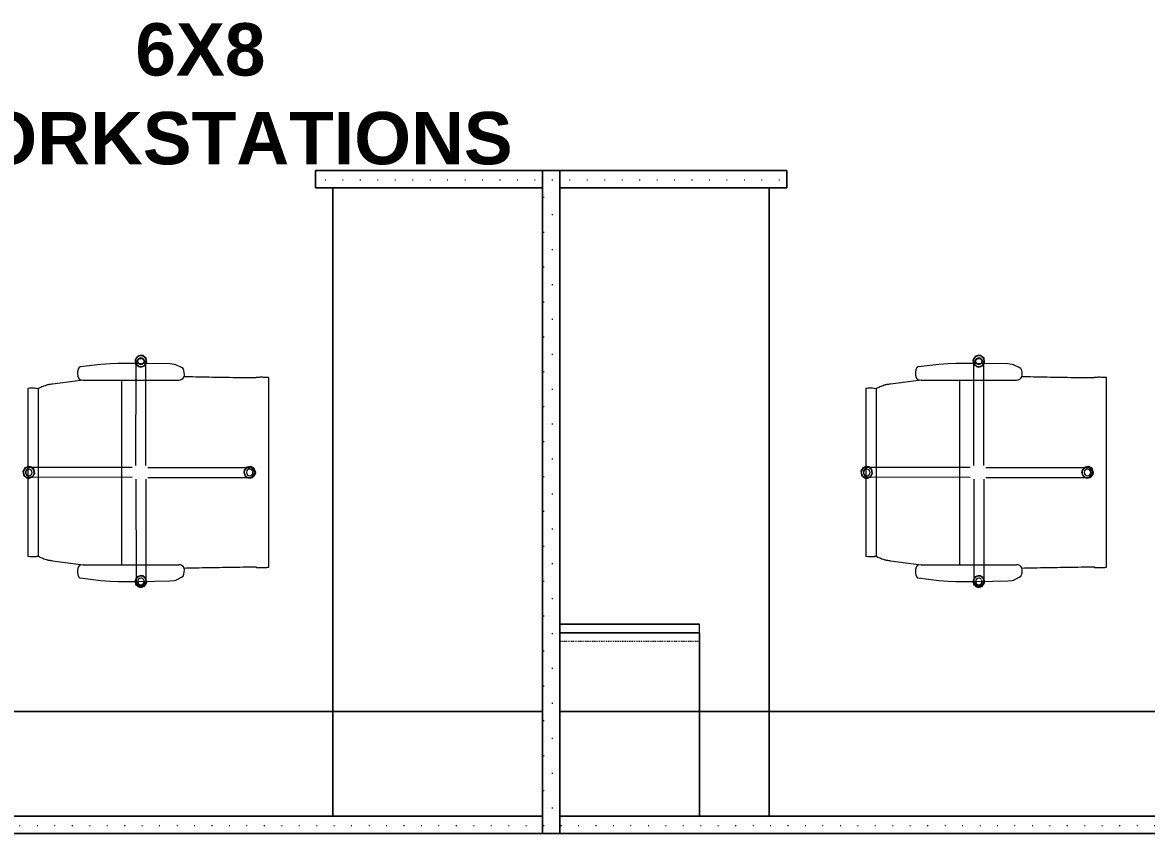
# Model space of a CAD drawing. Header units: inches. Extents: x -285 to 3116, y -17387 to -14851.
# Drawn here: x 1152.9 to 1281.7, y -15729.5 to -15636.5 of the extents above; entities that cross this region are included whole.
import ezdxf

# ---------------------------------------------------------------- set-up
doc = ezdxf.new("R2010")
doc.units = ezdxf.units.IN
doc.header["$MEASUREMENT"] = 0
doc.linetypes.add('DASH 1_32_', pattern=[0.0625, 0.03125, -0.03125])
doc.linetypes.add('Dash 1_8_', pattern=[0.25, 0.125, -0.125])
doc.layers.add('A-AREA-IDEN', color=2, linetype='Continuous', lineweight=9)
doc.layers.add('I-FURN', color=30, linetype='Continuous', lineweight=9)
doc.styles.add('Swis721 Lt BT_B', font='', dxfattribs={"height": 6})
doc.styles.get('Swis721 Lt BT_B').set_extended_font_data('Swis721 Lt BT', bold=True)
pattern_1 = [(180, (1312.451, -15653.467), (-1, -2), [0.084, -1.916])]
pattern_2 = [(180, (1214.451, -15653.467), (-1, -2), [0.084, -1.916])]

# ---------------------------------------------------------------- blocks, each defined once
blk = doc.blocks.new('F - FRONT-BACK WKSTA - 6 x 8-V6-FIRST FLOOR POWER _ SIGNAL')
at = {"layer": 'I-FURN'}
h = blk.add_hatch(dxfattribs=at)
h.set_pattern_fill('FP_3', color=256, style=0, pattern_type=2)
h.set_pattern_definition(pattern_1)
h.paths.add_polyline_path([(82, 76), (2, 76), (0.04, 75.96), (2, 74), (98, 74), (98.05, 74.05), (100, 2), (100, 74), (98.04, 75.96), (100, 76), (84.61, 76)], flags=0)
h.paths.add_polyline_path([(2, 2), (2, 0), (28, 0), (28, 2), (18.09, 2)], flags=0)
h.paths.add_polyline_path([(0.05, 74.05), (0, 73.96), (0, 0), (2, 2), (0.05, 74)], flags=0)
h.paths.add_polyline_path([(100, 2), (98, 0), (100, 0), (100, 0.51)], flags=0)
h = blk.add_hatch(dxfattribs=at)
h.set_pattern_fill('FP_3', color=256, style=0, pattern_type=2)
h.set_pattern_definition(pattern_1)
h.paths.add_polyline_path([(72, 2), (72, 0), (98, 0), (98, 2), (74, 2)], flags=0)
for p, q in [((100, 76), (0, 76)), ((0, 76), (0, 0)), ((0, 74), (0, 76)), ((0, 76), (2, 76)), ((2, 76), (98, 76)), ((98, 76), (100, 76)), ((100, 0), (100, 76)), ((100, 76), (100, 74)), ((0, 62), (0, 74)), ((26, 74), (2, 74)), ((2, 74), (2, 2)), ((2, 2), (2, 74)), ((2, 74), (26, 74)), ((2, 2), (2, 74)), ((2, 74), (98, 74)), ((26, 74), (2, 74)), ((2, 74), (2, 62)), ((26, 74), (2, 74)), ((2, 74), (2, 62)), ((2, 62), (2, 74)), ((2, 74), (26, 74)), ((26, 2), (26, 74)), ((26, 74), (26, 2)), ((74, 74), (26, 74)), ((74, 74), (26, 74)), ((26, 74), (74, 74)), ((74, 74), (74, 2)), ((98, 74), (74, 74)), ((74, 74), (98, 74)), ((74, 2), (74, 74)), ((82, 74), (74, 74)), ((98, 74), (74, 74)), ((74, 74), (98, 74)), ((98, 74), (82, 74)), ((82, 74), (82, 62)), ((82, 62), (82, 74)), ((82, 74), (98, 74)), ((98, 74), (82, 74)), ((98, 62), (98, 74)), ((98, 74), (98, 62)), ((98, 2), (98, 74)), ((98, 74), (98, 2)), ((98, 74), (98, 0)), ((98, 62), (98, 74)), ((98, 62), (98, 74)), ((98, 74), (98, 62)), ((100, 74), (100, 62)), ((0, 53), (0, 62)), ((2, 62), (2, 2)), ((2, 62), (26, 62)), ((26, 62), (2, 62)), ((26, 62), (74, 62)), ((74, 62), (26, 62)), ((74, 62), (98, 62)), ((98, 62), (74, 62)), ((82, 62), (82, 52)), ((82, 53), (82, 62)), ((98, 52), (98, 62)), ((98, 62), (98, 53)), ((98, 53), (98, 62)), ((100, 62), (100, 2)), ((0, 52), (0, 53)), ((98, 53), (82, 53)), ((98, 53), (82, 53)), ((82, 53), (82, 52)), ((98, 53), (82, 53)), ((82, 53), (98, 53)), ((82, 53), (82, 52)), ((82, 53), (82, 52)), ((98, 53), (82, 53)), ((82, 53), (98, 53)), ((82, 53), (82, 52)), ((82, 53), (82, 52)), ((98, 53), (82, 53)), ((82, 53), (98, 53)), ((82, 53), (82, 52)), ((82, 53), (82, 52)), ((98, 52), (98, 53)), ((98, 52), (98, 53)), ((98, 53), (98, 52)), ((98, 52), (98, 53)), ((98, 53), (98, 52)), ((98, 52), (98, 53)), ((98, 53), (98, 52)), ((98, 52), (98, 53)), ((0, 2), (0, 52)), ((82, 52), (98, 52)), ((82, 52), (98, 52)), ((82, 52), (98, 52)), ((82, 52), (98, 52)), ((82, 52), (98, 52)), ((82, 52), (98, 52)), ((82, 52), (98, 52)), ((82, 52), (98, 52)), ((98, 52), (82, 52)), ((82, 52), (98, 52)), ((98, 52), (82, 52)), ((82, 52), (98, 52)), ((98, 52), (82, 52)), ((82, 52), (98, 52)), ((98, 2), (98, 52)), ((0, 0), (0, 2)), ((2, 2), (26, 2)), ((26, 2), (2, 2)), ((28, 2), (2, 2)), ((2, 2), (26, 2)), ((26, 2), (28, 2)), ((28, 0), (28, 2)), ((28, 2), (28, 0)), ((98, 2), (72, 2)), ((72, 2), (72, 0)), ((72, 0), (72, 2)), ((72, 2), (74, 2)), ((74, 2), (98, 2)), ((74, 2), (98, 2)), ((98, 2), (74, 2)), ((98, 0), (98, 2)), ((98, 2), (98, 0)), ((98, 0), (98, 2)), ((100, 2), (100, 0)), ((0, 0), (28, 0)), ((2, 0), (0, 0)), ((28, 0), (2, 0)), ((72, 0), (98, 0)), ((98, 0), (72, 0)), ((98, 0), (100, 0)), ((100, 0), (98, 0))]:
    blk.add_line(p, q, dxfattribs=at)
at = {"layer": 'I-FURN', "linetype": 'Dash 1_8_'}
for p, q in [((100, 74), (100, 76)), ((100, 62), (100, 74)), ((100, 2), (100, 62)), ((100, 0), (100, 2))]:
    blk.add_line(p, q, dxfattribs=at)
at = {"layer": 'I-FURN', "linetype": 'DASH 1_32_'}
blk.add_line((82, 54), (98, 54), dxfattribs=at)
blk = doc.blocks.new('F - FRONT-BACK WKSTA - 6 x 8-V7-FIRST FLOOR POWER _ SIGNAL')
at = {"layer": 'I-FURN'}
h = blk.add_hatch(dxfattribs=at)
h.set_pattern_fill('FP_4', color=256, style=0, pattern_type=2)
h.set_pattern_definition(pattern_2)
h.paths.add_polyline_path([(100, 76), (2, 76), (0.04, 75.96), (2, 74), (98, 74), (98, 0), (100, 0), (100, 74)], flags=0)
h.paths.add_polyline_path([(2, 2), (2, 0), (28, 0), (28, 2), (26, 2)], flags=0)
h.paths.add_polyline_path([(0.05, 74.05), (0, 73.96), (0, 0), (2, 2), (0.05, 74)], flags=0)
h = blk.add_hatch(dxfattribs=at)
h.set_pattern_fill('FP_4', color=256, style=0, pattern_type=2)
h.set_pattern_definition(pattern_2)
h.paths.add_polyline_path([(75.3, 2), (72, 2), (72, 0), (98, 0), (98, 2)], flags=0)
for p, q in [((100, 76), (0, 76)), ((0, 76), (0, 0)), ((0, 74), (0, 76)), ((0, 76), (2, 76)), ((2, 76), (100, 76)), ((100, 0), (100, 76)), ((100, 76), (100, 0)), ((0, 62), (0, 74)), ((26, 74), (2, 74)), ((2, 74), (2, 2)), ((2, 2), (2, 74)), ((2, 74), (26, 74)), ((2, 2), (2, 74)), ((2, 74), (98, 74)), ((26, 74), (2, 74)), ((2, 74), (2, 62)), ((26, 74), (2, 74)), ((2, 74), (2, 62)), ((2, 62), (2, 74)), ((2, 74), (26, 74)), ((26, 2), (26, 74)), ((26, 74), (26, 2)), ((74, 74), (26, 74)), ((74, 74), (26, 74)), ((26, 74), (74, 74)), ((74, 74), (74, 2)), ((98, 74), (74, 74)), ((74, 74), (98, 74)), ((74, 2), (74, 74)), ((82, 74), (74, 74)), ((98, 74), (74, 74)), ((74, 74), (98, 74)), ((98, 74), (82, 74)), ((82, 74), (82, 62)), ((82, 62), (82, 74)), ((82, 74), (98, 74)), ((98, 74), (82, 74)), ((98, 62), (98, 74)), ((98, 74), (98, 62)), ((98, 2), (98, 74)), ((98, 74), (98, 2)), ((98, 74), (98, 0)), ((98, 62), (98, 74)), ((98, 62), (98, 74)), ((98, 74), (98, 62)), ((0, 53), (0, 62)), ((2, 62), (2, 2)), ((2, 62), (26, 62)), ((26, 62), (2, 62)), ((26, 62), (74, 62)), ((74, 62), (26, 62)), ((74, 62), (98, 62)), ((98, 62), (74, 62)), ((82, 62), (82, 52)), ((82, 53), (82, 62)), ((98, 52), (98, 62)), ((98, 62), (98, 53)), ((98, 53), (98, 62)), ((0, 52), (0, 53)), ((98, 53), (82, 53)), ((98, 53), (82, 53)), ((82, 53), (82, 52)), ((98, 53), (82, 53)), ((82, 53), (98, 53)), ((82, 53), (82, 52)), ((82, 53), (82, 52)), ((98, 53), (82, 53)), ((82, 53), (98, 53)), ((82, 53), (82, 52)), ((82, 53), (82, 52)), ((98, 53), (82, 53)), ((82, 53), (98, 53)), ((82, 53), (82, 52)), ((82, 53), (82, 52)), ((98, 52), (98, 53)), ((98, 52), (98, 53)), ((98, 53), (98, 52)), ((98, 52), (98, 53)), ((98, 53), (98, 52)), ((98, 52), (98, 53)), ((98, 53), (98, 52)), ((98, 52), (98, 53)), ((0, 2), (0, 52)), ((82, 52), (98, 52)), ((82, 52), (98, 52)), ((82, 52), (98, 52)), ((82, 52), (98, 52)), ((82, 52), (98, 52)), ((82, 52), (98, 52)), ((82, 52), (98, 52)), ((82, 52), (98, 52)), ((98, 52), (82, 52)), ((82, 52), (98, 52)), ((98, 52), (82, 52)), ((82, 52), (98, 52)), ((98, 52), (82, 52)), ((82, 52), (98, 52)), ((98, 2), (98, 52)), ((0, 0), (0, 2)), ((2, 2), (26, 2)), ((26, 2), (2, 2)), ((28, 2), (2, 2)), ((2, 2), (26, 2)), ((26, 2), (28, 2)), ((28, 0), (28, 2)), ((28, 2), (28, 0)), ((98, 2), (72, 2)), ((72, 2), (72, 0)), ((72, 0), (72, 2)), ((72, 2), (74, 2)), ((74, 2), (98, 2)), ((74, 2), (98, 2)), ((98, 2), (74, 2)), ((98, 0), (98, 2)), ((98, 2), (98, 0)), ((98, 0), (98, 2)), ((0, 0), (28, 0)), ((2, 0), (0, 0)), ((28, 0), (2, 0)), ((72, 0), (98, 0)), ((98, 0), (72, 0)), ((98, 0), (100, 0)), ((100, 0), (98, 0))]:
    blk.add_line(p, q, dxfattribs=at)
at = {"layer": 'I-FURN', "linetype": 'Dash 1_8_'}
blk.add_line((100, 0), (100, 76), dxfattribs=at)
at = {"layer": 'I-FURN', "linetype": 'DASH 1_32_'}
blk.add_line((82, 54), (98, 54), dxfattribs=at)
blk = doc.blocks.new('HermanMiller_Collection_Eames_SoftPad_LoungeChairSwivel - Arms Swivel Base-5166246-FIRST FLOOR POWER _ SIGNAL')
at = {"layer": 'I-FURN'}
for p, q in [((-0.52, 13.14), (-0.58, 13.04)), ((-0.19, 13.37), (-0.22, 13.35)), ((0, 13.43), (-0.18, 13.37)), ((-4.59, 12.38), (-6.94, 12.09)), ((-3.51, 12.46), (-4.59, 12.38)), ((-2.64, 12.49), (-3.51, 12.46)), ((-0.18, 12.49), (-2.64, 12.49)), ((-0.58, 0.79), (-0.56, 12.44)), ((-0.56, 12.49), (-0.55, 12.41)), ((3.32, 12.43), (-0.18, 12.49)), ((0, 12.07), (0.18, 12.13)), ((0.19, 12.13), (0.22, 12.15)), ((0.52, 12.36), (0.58, 12.46)), ((0.58, 0.79), (0.56, 12.44)), ((3.84, 12.38), (3.32, 12.43)), ((3.99, 12.34), (3.84, 12.38)), ((4.64, 12.01), (3.99, 12.34)), ((4.83, 11.89), (4.64, 12.01)), ((-6.61, 10.58), (-10.12, 10.12)), ((-6.94, 10.64), (-6.61, 10.58)), ((-6.61, 10.58), (4.33, 10.58)), ((-2.19, -10.58), (-2.19, 10.58)), ((13.22, 10.86), (13.22, 10.83)), ((14.64, -10.85), (14.64, 10.85)), ((-12.96, 9.61), (-12.96, -9.61)), ((-11.95, 9.59), (-11.95, 9.63)), ((-11.76, 9.6), (-11.95, 9.59)), ((-11.76, 9.6), (-11.76, -9.6)), ((-13.36, 0.39), (-13.42, 0.29)), ((-13.03, 0.62), (-13.07, 0.6)), ((-12.96, 0.64), (-13.02, 0.62)), ((-12.84, 0.68), (-12.96, 0.64)), ((-12.84, 0.65), (-12.96, 0.6)), ((-0.99, 0.58), (-12.63, 0.56)), ((0.79, 0.56), (12.44, 0.55)), ((12.86, 0.52), (12.75, 0.58)), ((13.08, 0.19), (13.07, 0.22)), ((13.15, 0), (13.08, 0.18)), ((-12.96, -0.63), (-12.84, -0.65)), ((-12.96, -0.66), (-12.84, -0.68)), ((-12.84, -0.68), (-12.67, -0.62)), ((-12.66, -0.62), (-12.62, -0.6)), ((-0.99, -0.58), (-12.63, -0.56)), ((-12.33, -0.39), (-12.27, -0.29)), ((-0.58, -0.79), (-0.56, -12.44)), ((0.58, -0.79), (0.56, -12.44)), ((0.79, -0.59), (12.44, -0.58)), ((11.78, 0), (11.85, -0.18)), ((11.85, -0.19), (11.86, -0.22)), ((12.07, -0.52), (12.18, -0.58)), ((-11.95, -9.63), (-11.95, -9.59)), ((-11.95, -9.59), (-11.76, -9.6)), ((-10.12, -10.12), (-6.61, -10.58)), ((-6.61, -10.58), (-6.94, -10.64)), ((-6.61, -10.58), (4.33, -10.58)), ((13.22, -10.83), (13.22, -10.86)), ((-6.94, -12.09), (-4.59, -12.38)), ((-4.59, -12.38), (-3.51, -12.46)), ((-3.51, -12.46), (-2.64, -12.49)), ((-2.64, -12.49), (-0.18, -12.49)), ((-0.67, -12.37), (-0.65, -12.49)), ((-0.58, -12.21), (-0.66, -12.35)), ((-0.52, -12.11), (-0.58, -12.21)), ((-0.19, -11.88), (-0.22, -11.9)), ((0, -11.82), (-0.18, -11.88)), ((-0.18, -12.49), (3.32, -12.43)), ((0.52, -12.89), (0.58, -12.79)), ((3.32, -12.43), (3.84, -12.38)), ((3.84, -12.38), (3.99, -12.34)), ((3.99, -12.34), (4.64, -12.01)), ((4.64, -12.01), (4.83, -11.89)), ((0, -13.18), (0.18, -13.12)), ((0.19, -13.12), (0.22, -13.1))]:
    blk.add_line(p, q, dxfattribs=at)
at = {"layer": 'I-FURN', "flags": 128}
for points in [[(-0.58, 13.04), (-0.67, 12.88), (-0.61, 12.49)], [(0, 13.4), (-0.42, 13.24), (-0.64, 12.85), (-0.56, 12.49)], [(-0.22, 13.35), (-0.43, 13.28), (-0.52, 13.14)], [(0.39, 13.26), (0.25, 13.38), (0, 13.43)], [(0.54, 12.47), (0.64, 12.65), (0.55, 13.09), (0.19, 13.37), (0, 13.4)], [(0.58, 12.47), (0.67, 12.62), (0.6, 13.08), (0.42, 13.23)], [(-0.61, 12.49), (-0.6, 12.42), (-0.42, 12.27)], [(-0.52, 12.39), (-0.19, 12.13), (0, 12.1)], [(-0.39, 12.24), (-0.25, 12.12), (0, 12.07)], [(0, 12.1), (0.42, 12.26), (0.54, 12.47)], [(0.22, 12.15), (0.43, 12.22), (0.52, 12.36)], [(5.52, 10.95), (5.23, 10.95), (4.94, 10.96)], [(-13.42, 0.29), (-13.51, 0.13), (-13.44, -0.33), (-13.27, -0.48)], [(-12.96, 0.6), (-13.26, 0.49), (-13.48, 0.1), (-13.39, -0.34), (-13.04, -0.62), (-12.96, -0.63)], [(-13.07, 0.6), (-13.28, 0.53), (-13.36, 0.39)], [(-12.45, 0.51), (-12.59, 0.63), (-12.84, 0.68)], [(-12.84, -0.65), (-12.42, -0.49), (-12.2, -0.1), (-12.3, 0.34), (-12.65, 0.62), (-12.84, 0.65)], [(-12.27, -0.29), (-12.17, -0.13), (-12.24, 0.33), (-12.42, 0.48)], [(11.96, 0.39), (11.83, 0.25), (11.78, 0)], [(13.11, 0), (12.95, 0.42), (12.56, 0.64), (12.12, 0.55), (11.85, 0.19), (11.82, 0)], [(12.75, 0.58), (12.59, 0.67), (12.14, 0.6), (11.98, 0.42)], [(13.07, 0.22), (12.99, 0.43), (12.86, 0.52)], [(-13.24, -0.51), (-13.1, -0.63), (-12.96, -0.66)], [(-12.62, -0.6), (-12.41, -0.53), (-12.33, -0.39)], [(11.82, 0), (11.97, -0.42), (12.37, -0.64), (12.81, -0.55), (13.08, -0.19), (13.11, 0)], [(11.86, -0.22), (11.94, -0.43), (12.07, -0.52)], [(12.18, -0.58), (12.34, -0.67), (12.79, -0.6), (12.95, -0.42)], [(12.97, -0.39), (13.1, -0.25), (13.15, 0)], [(4.94, -10.96), (5.23, -10.95), (5.52, -10.95)], [(-0.65, -12.49), (-0.6, -12.83), (-0.42, -12.98)], [(0, -11.85), (-0.42, -12.01), (-0.64, -12.4), (-0.62, -12.49)], [(-0.62, -12.49), (-0.55, -12.84), (-0.19, -13.12), (0, -13.15)], [(-0.22, -11.9), (-0.43, -11.97), (-0.52, -12.11)], [(0.39, -11.99), (0.25, -11.87), (0, -11.82)], [(0.61, -12.47), (0.55, -12.16), (0.19, -11.88), (0, -11.85)], [(0, -13.15), (0.42, -12.99), (0.64, -12.6), (0.61, -12.47)], [(0.65, -12.47), (0.6, -12.17), (0.42, -12.02)], [(0.58, -12.79), (0.67, -12.63), (0.65, -12.47)], [(-0.39, -13.01), (-0.25, -13.13), (0, -13.18)], [(0.22, -13.1), (0.43, -13.03), (0.52, -12.89)]]:
    blk.add_lwpolyline(points, dxfattribs=at)
at = {"layer": 'I-FURN'}
for centre, radius, start, end in [((0, 12.75), 0.637, 90, 206.3075), ((0, 12.75), 0.622, 157.7055, 168.576), ((0, 12.75), 0.622, 146.4293, 157.1871), ((0, 12.44), 0.562, 4.4572, 173.9878), ((0, 12.75), 0.622, 135.0353, 145.9581), ((0, 12.75), 0.622, 124.1008, 135), ((0, 12.75), 0.38, 90, 233.1467), ((0, 12.75), 0.622, 112.7188, 123.6246), ((0, 12.75), 0.622, 101.3511, 112.2261), ((0, 12.75), 0.622, 90, 100.841), ((0, 12.75), 0.637, 332.4654, 90), ((0, 12.75), 0.38, 304.8043, 90), ((0, 12.75), 0.622, 67.7739, 89.5239), ((0, 12.75), 0.622, 56.3754, 67.2812), ((0, 12.75), 0.622, 45, 55.8992), ((0, 12.75), 0.622, 34.0419, 44.9647), ((0, 12.75), 0.622, 22.8129, 33.5707), ((0, 12.75), 0.622, 11.424, 22.2945), ((0, 12.75), 0.622, 169.0457, 190.9543), ((0, 12.75), 0.622, 191.424, 202.2945), ((0, 12.75), 0.622, 202.8129, 206.9542), ((0, 12.75), 0.637, 206.3075, 270), ((0, 12.44), 0.562, 173.9878, 179.9352), ((0, 12.75), 0.622, 206.9542, 213.5707), ((0, 12.75), 0.622, 215.9151, 224.9647), ((0, 12.75), 0.622, 225, 235.8992), ((0, 12.75), 0.622, 236.3754, 247.2812), ((0, 12.75), 0.622, 247.7739, 269.5239), ((0, 12.75), 0.38, 234.4643, 270), ((0, 12.75), 0.38, 270, 304.8043), ((0, 12.75), 0.637, 270, 314.8102), ((0, 12.75), 0.622, 270, 280.841), ((0, 12.75), 0.622, 281.3511, 292.2261), ((0, 12.75), 0.622, 292.7188, 303.6246), ((0, 12.75), 0.622, 304.1008, 315), ((0, 12.75), 0.622, 315.0353, 325.9581), ((0, 12.75), 0.637, 315, 332.4654), ((0, 12.75), 0.622, 326.4293, 331.8156), ((0, 12.75), 0.622, 331.8156, 337.1871), ((0, 12.44), 0.562, 0.0648, 4.4572), ((0, 12.75), 0.622, 337.7055, 348.576), ((0, 12.75), 0.622, 349.0457, 10.9543), ((3.68, 11.28), 1.3, 345.8347, 28.1255), ((4.33, 11.27), 0.69, 270, 332.7502), ((-12.38, 5.3), 4.35, 84.2936, 97.7064), ((-12.84, 0), 0.637, 101.8034, 258.1966), ((-12.84, 0), 0.622, 169.0457, 190.9543), ((-12.84, 0), 0.622, 157.7055, 168.576), ((-12.84, 0), 0.622, 146.4293, 157.1871), ((-12.84, 0), 0.622, 135.0353, 145.9581), ((-12.84, 0), 0.622, 124.1008, 135), ((-12.84, 0), 0.38, 111.5384, 248.4616), ((-12.63, 0), 0.562, 130.3873, 229.6127), ((-12.84, 0), 0.622, 112.7188, 123.6246), ((-12.84, 0), 0.622, 102.0936, 112.2261), ((-12.63, 0), 0.562, 90.0648, 130.3873), ((-12.84, 0), 0.38, 90, 111.5384), ((-12.84, 0), 0.637, 90, 101.8034), ((-12.84, 0), 0.622, 90, 100.841), ((-12.84, 0), 0.637, 270, 90), ((-12.84, 0), 0.622, 67.7739, 89.5239), ((-12.84, 0), 0.38, 270, 90), ((-12.84, 0), 0.622, 56.3754, 67.2812), ((-12.84, 0), 0.622, 47.6828, 55.8992), ((-12.84, 0), 0.622, 34.0419, 44.9647), ((-12.84, 0), 0.622, 22.8129, 33.5707), ((-12.84, 0), 0.622, 11.424, 22.2945), ((-12.84, 0), 0.622, 0, 10.9543), ((-12.84, 0), 0.622, 349.0457, 0), ((12.46, 0), 0.637, 90, 180), ((12.46, 0), 0.637, 180, 270), ((12.46, 0), 0.622, 157.7739, 179.5239), ((12.46, 0), 0.622, 180, 190.841), ((12.46, 0), 0.622, 146.3754, 157.2812), ((12.46, 0), 0.622, 135, 145.8992), ((12.46, 0), 0.622, 124.0419, 134.9647), ((12.46, 0), 0.38, 1.174, 176.3161), ((12.46, 0), 0.622, 112.8129, 123.5707), ((12.46, 0), 0.622, 101.424, 112.2945), ((12.46, 0), 0.622, 90, 100.9543), ((12.46, 0), 0.637, 0, 89.7468), ((12.46, 0), 0.622, 79.0457, 89.7406), ((12.44, -0.01), 0.562, 273.6358, 86.3642), ((12.46, 0), 0.637, 270.2532, 360), ((12.46, 0), 0.622, 67.7055, 78.576), ((12.46, 0), 0.622, 56.4293, 67.1871), ((12.46, 0), 0.622, 45.0353, 53.1273), ((12.46, 0), 0.622, 34.1008, 45), ((12.46, 0), 0.622, 22.7188, 33.6246), ((12.46, 0), 0.622, 11.3511, 22.2261), ((12.46, 0), 0.622, 0, 10.841), ((-12.84, 0), 0.622, 191.424, 202.2945), ((-12.84, 0), 0.622, 202.8129, 213.5707), ((-12.84, 0), 0.622, 214.0419, 224.9647), ((-12.84, 0), 0.622, 225, 235.8992), ((-12.84, 0), 0.622, 236.3754, 247.2812), ((-12.84, 0), 0.622, 247.7739, 257.9064), ((-12.63, 0), 0.562, 229.6127, 269.9352), ((-12.84, 0), 0.38, 248.4616, 270), ((-12.84, 0), 0.622, 257.9064, 269.5239), ((-12.84, 0), 0.637, 258.1966, 270), ((-12.84, 0), 0.622, 270, 280.841), ((-12.84, 0), 0.622, 281.3511, 292.2261), ((-12.84, 0), 0.622, 292.7188, 303.6246), ((-12.84, 0), 0.622, 304.1008, 315), ((-12.84, 0), 0.622, 315.0353, 325.9581), ((-12.84, 0), 0.622, 326.4293, 337.1871), ((-12.84, 0), 0.622, 337.7055, 348.576), ((12.46, 0), 0.622, 191.3511, 202.2261), ((12.46, 0), 0.622, 202.7188, 213.6246), ((12.46, 0), 0.622, 214.1008, 225), ((12.46, 0), 0.622, 225.0353, 234.0303), ((12.46, 0), 0.38, 184.1478, 358.9586), ((12.46, 0), 0.622, 236.4293, 247.1871), ((12.46, 0), 0.622, 247.7055, 258.576), ((12.46, 0), 0.622, 259.0457, 270), ((12.46, 0), 0.622, 270.2594, 280.9543), ((12.46, 0), 0.622, 281.424, 292.2945), ((12.46, 0), 0.622, 292.8129, 303.5707), ((12.46, 0), 0.622, 304.0419, 314.9647), ((12.46, 0), 0.622, 315, 325.8992), ((12.46, 0), 0.622, 326.3754, 337.2812), ((12.46, 0), 0.622, 337.7739, 359.5239), ((-12.38, -5.3), 4.35, 262.2936, 275.7064), ((4.33, -11.27), 0.69, 27.2498, 90), ((3.68, -11.28), 1.3, 331.8745, 14.1653), ((0, -12.5), 0.637, 90, 178.6581), ((0, -12.5), 0.637, 180, 270), ((0, -12.5), 0.622, 169.0457, 178.6251), ((0, -12.5), 0.622, 180, 190.9543), ((0, -12.5), 0.622, 157.7055, 166.8688), ((0, -12.5), 0.622, 191.424, 202.2945), ((0, -12.5), 0.622, 146.4293, 157.1871), ((0, -12.5), 0.622, 202.8129, 213.5707), ((0, -12.44), 0.562, 180.0648, 186.0122), ((0, -12.44), 0.562, 186.0122, 355.5428), ((0, -12.5), 0.622, 135.0353, 145.9581), ((0, -12.5), 0.622, 214.0419, 224.9647), ((0, -12.5), 0.622, 124.1008, 135), ((0, -12.5), 0.38, 90, 177.8795), ((0, -12.5), 0.38, 177.8795, 270), ((0, -12.5), 0.622, 112.7188, 123.6246), ((0, -12.5), 0.622, 101.3511, 112.2261), ((0, -12.5), 0.622, 90, 100.841), ((0, -12.5), 0.637, 2.7482, 90), ((0, -12.5), 0.38, 30, 90), ((0, -12.5), 0.38, 270, 3.5259), ((0, -12.5), 0.637, 270, 0), ((0, -12.5), 0.622, 67.7739, 89.5239), ((0, -12.5), 0.622, 56.3754, 67.2812), ((0, -12.5), 0.38, 3.5259, 26.1564), ((0, -12.5), 0.622, 45, 55.8992), ((0, -12.5), 0.622, 34.0419, 44.9647), ((0, -12.5), 0.622, 315.0353, 325.9581), ((0, -12.5), 0.622, 23.0496, 33.5707), ((0, -12.5), 0.622, 326.4293, 337.1871), ((0, -12.44), 0.562, 355.5428, 359.9352), ((0, -12.5), 0.622, 11.424, 22.2945), ((0, -12.5), 0.622, 337.7055, 348.576), ((0, -12.5), 0.622, 2.7886, 10.9543), ((0, -12.5), 0.622, 349.0457, 0), ((0, -12.5), 0.622, 225, 235.8992), ((0, -12.5), 0.622, 236.3754, 247.2812), ((0, -12.5), 0.622, 247.7739, 269.5239), ((0, -12.5), 0.622, 270, 280.841), ((0, -12.5), 0.622, 281.3511, 292.2261), ((0, -12.5), 0.622, 292.7188, 303.6246), ((0, -12.5), 0.622, 304.1008, 315)]:
    blk.add_arc(centre, radius, start, end, dxfattribs=at)
for points, knots in [([(-6.94, 12.09), (-6.95, 12.09), (-6.97, 12.09), (-6.99, 12.08), (-7, 12.08), (-7.02, 12.07), (-7.03, 12.06), (-7.05, 12.05), (-7.05, 12.04), (-7.06, 12.04), (-7.07, 12.03), (-7.08, 12.02), (-7.09, 12.01), (-7.1, 12), (-7.11, 11.98), (-7.12, 11.97), (-7.13, 11.96), (-7.14, 11.94), (-7.15, 11.92), (-7.16, 11.9), (-7.18, 11.85), (-7.21, 11.77), (-7.23, 11.66), (-7.25, 11.52), (-7.26, 11.37), (-7.25, 11.23), (-7.24, 11.11), (-7.22, 11.02), (-7.2, 10.95), (-7.18, 10.9), (-7.17, 10.87), (-7.16, 10.85), (-7.15, 10.83), (-7.14, 10.81), (-7.13, 10.8), (-7.12, 10.78), (-7.11, 10.77), (-7.11, 10.76), (-7.1, 10.74), (-7.09, 10.73), (-7.08, 10.72), (-7.07, 10.71), (-7.06, 10.7), (-7.05, 10.69), (-7.03, 10.68), (-7.02, 10.67), (-7, 10.66), (-6.99, 10.65), (-6.96, 10.65), (-6.95, 10.65), (-6.94, 10.64)], [0, 0, 0, 0, 0.020833, 0.03125, 0.041667, 0.052083, 0.0625, 0.072917, 0.078125, 0.083333, 0.088542, 0.09375, 0.104167, 0.114583, 0.125, 0.135417, 0.145833, 0.15625, 0.166667, 0.1875, 0.208333, 0.25, 0.333333, 0.416667, 0.5, 0.583333, 0.666667, 0.708333, 0.75, 0.78125, 0.796875, 0.8125, 0.828125, 0.835938, 0.84375, 0.859375, 0.867188, 0.875, 0.882812, 0.890625, 0.90625, 0.914062, 0.917969, 0.921875, 0.9375, 0.953125, 0.957031, 0.96875, 0.984375, 1, 1, 1, 1]), ([(13.34, 10.88), (13.32, 10.88), (13.29, 10.88), (13.27, 10.88), (13.25, 10.88), (13.23, 10.87), (13.22, 10.87), (13.22, 10.87), (13.22, 10.86)], [0, 0, 0, 0, 0.25, 0.375, 0.5, 0.625, 0.75, 1, 1, 1, 1]), ([(14.64, 10.85), (14.64, 10.85), (14.63, 10.86), (14.6, 10.87), (14.54, 10.87), (14.47, 10.88), (14.38, 10.89), (14.25, 10.89), (13.97, 10.9), (13.61, 10.9), (13.4, 10.89), (13.34, 10.88)], [0, 0, 0, 0, 0.071429, 0.142857, 0.214286, 0.285714, 0.357143, 0.428571, 0.571429, 0.857143, 1, 1, 1, 1]), ([(-6.94, -10.64), (-6.95, -10.65), (-6.97, -10.65), (-6.99, -10.65), (-7, -10.66), (-7.02, -10.67), (-7.03, -10.68), (-7.05, -10.69), (-7.05, -10.69), (-7.06, -10.7), (-7.07, -10.71), (-7.08, -10.72), (-7.08, -10.73), (-7.1, -10.74), (-7.11, -10.76), (-7.12, -10.77), (-7.13, -10.78), (-7.13, -10.8), (-7.15, -10.82), (-7.16, -10.85), (-7.18, -10.89), (-7.2, -10.95), (-7.22, -11.02), (-7.24, -11.11), (-7.26, -11.28), (-7.26, -11.47), (-7.23, -11.66), (-7.21, -11.77), (-7.18, -11.84), (-7.17, -11.87), (-7.16, -11.89), (-7.15, -11.91), (-7.14, -11.93), (-7.13, -11.94), (-7.12, -11.96), (-7.12, -11.97), (-7.11, -11.98), (-7.1, -12), (-7.09, -12.01), (-7.08, -12.02), (-7.07, -12.03), (-7.06, -12.04), (-7.05, -12.05), (-7.03, -12.06), (-7.02, -12.07), (-7, -12.08), (-6.99, -12.08), (-6.96, -12.09), (-6.95, -12.09), (-6.94, -12.09)], [0, 0, 0, 0, 0.020833, 0.03125, 0.041667, 0.052083, 0.0625, 0.072917, 0.078125, 0.083333, 0.088542, 0.09375, 0.104167, 0.114583, 0.125, 0.135417, 0.145833, 0.15625, 0.166667, 0.1875, 0.208333, 0.25, 0.291667, 0.333333, 0.416667, 0.583333, 0.666667, 0.75, 0.78125, 0.796875, 0.8125, 0.828125, 0.835938, 0.84375, 0.859375, 0.867188, 0.875, 0.882812, 0.890625, 0.90625, 0.914062, 0.917969, 0.921875, 0.9375, 0.953125, 0.957031, 0.96875, 0.984375, 1, 1, 1, 1]), ([(13.22, -10.86), (13.22, -10.87), (13.22, -10.87), (13.23, -10.87), (13.25, -10.88), (13.27, -10.88), (13.29, -10.88), (13.32, -10.88), (13.34, -10.88)], [0, 0, 0, 0, 0.25, 0.375, 0.5, 0.625, 0.75, 1, 1, 1, 1]), ([(13.34, -10.88), (13.4, -10.89), (13.54, -10.9), (13.87, -10.9), (14.27, -10.9), (14.52, -10.88), (14.62, -10.86), (14.64, -10.86), (14.64, -10.85)], [0, 0, 0, 0, 0.142857, 0.285714, 0.571429, 0.785714, 0.892857, 1, 1, 1, 1])]:
    blk.add_open_spline(points, degree=3, knots=knots, dxfattribs=at)
for points in [[(11.73, 10.84), (10.68, 10.85), (8.59, 10.89), (6.54, 10.92), (5.52, 10.95)], [(13.22, 10.83), (12.96, 10.83), (12.47, 10.83), (11.97, 10.84), (11.73, 10.84)], [(-10.83, 9.99), (-11.02, 9.92), (-11.37, 9.8), (-11.64, 9.67), (-11.76, 9.6)], [(-10.12, 10.12), (-10.2, 10.11), (-10.35, 10.09), (-10.55, 10.06), (-10.71, 10.02), (-10.79, 10), (-10.83, 9.99)], [(-11.76, -9.6), (-11.64, -9.67), (-11.37, -9.8), (-11.02, -9.92), (-10.83, -9.99)], [(-10.83, -9.99), (-10.79, -10), (-10.71, -10.02), (-10.55, -10.06), (-10.35, -10.09), (-10.2, -10.11), (-10.12, -10.12)], [(5.52, -10.95), (6.54, -10.92), (8.59, -10.89), (10.68, -10.85), (11.73, -10.84)], [(11.73, -10.84), (11.97, -10.84), (12.47, -10.83), (12.96, -10.83), (13.22, -10.83)]]:
    blk.add_open_spline(points, degree=3, dxfattribs=at)
blk = doc.blocks.new('HermanMiller_Collection_Eames_SoftPad_LoungeChairSwivel - Arms Swivel Base-V8-FIRST FLOOR POWER _ SIGNAL')
at = {"layer": 'I-FURN'}
for p, q in [((-0.52, 13.14), (-0.58, 13.04)), ((-0.19, 13.37), (-0.22, 13.35)), ((0, 13.43), (-0.18, 13.37)), ((-4.59, 12.38), (-6.94, 12.09)), ((-3.51, 12.46), (-4.59, 12.38)), ((-2.64, 12.49), (-3.51, 12.46)), ((-0.18, 12.49), (-2.64, 12.49)), ((-0.58, 0.79), (-0.56, 12.44)), ((-0.56, 12.49), (-0.55, 12.41)), ((3.32, 12.43), (-0.18, 12.49)), ((0, 12.07), (0.18, 12.13)), ((0.19, 12.13), (0.22, 12.15)), ((0.52, 12.36), (0.58, 12.46)), ((0.58, 0.79), (0.56, 12.44)), ((3.84, 12.38), (3.32, 12.43)), ((3.99, 12.34), (3.84, 12.38)), ((4.64, 12.01), (3.99, 12.34)), ((4.83, 11.89), (4.64, 12.01)), ((-6.61, 10.58), (-10.12, 10.12)), ((-6.94, 10.64), (-6.61, 10.58)), ((-6.61, 10.58), (4.33, 10.58)), ((-2.19, -10.58), (-2.19, 10.58)), ((13.22, 10.86), (13.22, 10.83)), ((14.64, -10.85), (14.64, 10.85)), ((-12.96, 9.61), (-12.96, -9.61)), ((-11.95, 9.59), (-11.95, 9.63)), ((-11.76, 9.6), (-11.95, 9.59)), ((-11.76, 9.6), (-11.76, -9.6)), ((-13.36, 0.39), (-13.42, 0.29)), ((-13.03, 0.62), (-13.07, 0.6)), ((-12.96, 0.64), (-13.02, 0.62)), ((-12.84, 0.68), (-12.96, 0.64)), ((-12.84, 0.65), (-12.96, 0.6)), ((-12.44, 0.56), (-12.63, 0.56)), ((-0.99, 0.58), (-12.42, 0.56)), ((0.79, 0.56), (12.44, 0.55)), ((12.86, 0.52), (12.75, 0.58)), ((13.08, 0.19), (13.07, 0.22)), ((13.15, 0), (13.08, 0.18)), ((-12.96, -0.63), (-12.84, -0.65)), ((-12.96, -0.66), (-12.84, -0.68)), ((-12.84, -0.68), (-12.67, -0.62)), ((-12.66, -0.62), (-12.62, -0.6)), ((-0.99, -0.58), (-12.63, -0.56)), ((-12.33, -0.39), (-12.27, -0.29)), ((-0.58, -0.79), (-0.56, -12.44)), ((0.58, -0.79), (0.56, -12.44)), ((0.79, -0.59), (12.44, -0.58)), ((11.78, 0), (11.85, -0.18)), ((11.85, -0.19), (11.86, -0.22)), ((12.07, -0.52), (12.18, -0.58)), ((-11.95, -9.63), (-11.95, -9.59)), ((-11.95, -9.59), (-11.76, -9.6)), ((-10.12, -10.12), (-6.61, -10.58)), ((-6.61, -10.58), (-6.94, -10.64)), ((-6.61, -10.58), (4.33, -10.58)), ((13.22, -10.83), (13.22, -10.86)), ((-6.94, -12.09), (-4.59, -12.38)), ((-4.59, -12.38), (-3.51, -12.46)), ((-3.51, -12.46), (-2.64, -12.49)), ((-2.64, -12.49), (-0.18, -12.49)), ((-0.67, -12.37), (-0.65, -12.49)), ((-0.58, -12.21), (-0.66, -12.35)), ((-0.52, -12.11), (-0.58, -12.21)), ((-0.19, -11.88), (-0.22, -11.9)), ((0, -11.82), (-0.18, -11.88)), ((-0.18, -12.49), (3.32, -12.43)), ((0.52, -12.89), (0.58, -12.79)), ((3.32, -12.43), (3.84, -12.38)), ((3.84, -12.38), (3.99, -12.34)), ((3.99, -12.34), (4.64, -12.01)), ((4.64, -12.01), (4.83, -11.89)), ((0, -13.18), (0.18, -13.12)), ((0.19, -13.12), (0.22, -13.1))]:
    blk.add_line(p, q, dxfattribs=at)
at = {"layer": 'I-FURN', "flags": 128}
for points in [[(-0.58, 13.04), (-0.67, 12.88), (-0.61, 12.49)], [(0, 13.4), (-0.42, 13.24), (-0.64, 12.85), (-0.56, 12.49)], [(-0.22, 13.35), (-0.43, 13.28), (-0.52, 13.14)], [(0.39, 13.26), (0.25, 13.38), (0, 13.43)], [(0.54, 12.47), (0.64, 12.65), (0.55, 13.09), (0.19, 13.37), (0, 13.4)], [(0.58, 12.47), (0.67, 12.62), (0.6, 13.08), (0.42, 13.23)], [(-0.61, 12.49), (-0.6, 12.42), (-0.42, 12.27)], [(-0.52, 12.39), (-0.19, 12.13), (0, 12.1)], [(-0.39, 12.24), (-0.25, 12.12), (0, 12.07)], [(0, 12.1), (0.42, 12.26), (0.54, 12.47)], [(0.22, 12.15), (0.43, 12.22), (0.52, 12.36)], [(5.52, 10.95), (5.23, 10.95), (4.94, 10.96)], [(-13.42, 0.29), (-13.51, 0.13), (-13.44, -0.33), (-13.27, -0.48)], [(-12.96, 0.6), (-13.26, 0.49), (-13.48, 0.1), (-13.39, -0.34), (-13.04, -0.62), (-12.96, -0.63)], [(-13.07, 0.6), (-13.28, 0.53), (-13.36, 0.39)], [(-12.45, 0.51), (-12.59, 0.63), (-12.84, 0.68)], [(-12.44, 0.45), (-12.65, 0.62), (-12.84, 0.65)], [(-12.84, -0.65), (-12.42, -0.49), (-12.2, -0.1), (-12.3, 0.34), (-12.43, 0.45)], [(-12.27, -0.29), (-12.17, -0.13), (-12.24, 0.33), (-12.42, 0.48)], [(11.96, 0.39), (11.83, 0.25), (11.78, 0)], [(13.11, 0), (12.95, 0.42), (12.56, 0.64), (12.12, 0.55), (11.85, 0.19), (11.82, 0)], [(12.75, 0.58), (12.59, 0.67), (12.14, 0.6), (11.98, 0.42)], [(13.07, 0.22), (12.99, 0.43), (12.86, 0.52)], [(-13.24, -0.51), (-13.1, -0.63), (-12.96, -0.66)], [(-12.62, -0.6), (-12.41, -0.53), (-12.33, -0.39)], [(11.82, 0), (11.97, -0.42), (12.37, -0.64), (12.81, -0.55), (13.08, -0.19), (13.11, 0)], [(11.86, -0.22), (11.94, -0.43), (12.07, -0.52)], [(12.18, -0.58), (12.34, -0.67), (12.79, -0.6), (12.95, -0.42)], [(12.97, -0.39), (13.1, -0.25), (13.15, 0)], [(4.94, -10.96), (5.23, -10.95), (5.52, -10.95)], [(-0.65, -12.49), (-0.6, -12.83), (-0.42, -12.98)], [(0, -11.85), (-0.42, -12.01), (-0.64, -12.4), (-0.62, -12.49)], [(-0.62, -12.49), (-0.55, -12.84), (-0.19, -13.12), (0, -13.15)], [(-0.22, -11.9), (-0.43, -11.97), (-0.52, -12.11)], [(0.39, -11.99), (0.25, -11.87), (0, -11.82)], [(0.61, -12.47), (0.55, -12.16), (0.19, -11.88), (0, -11.85)], [(0, -13.15), (0.42, -12.99), (0.64, -12.6), (0.61, -12.47)], [(0.65, -12.47), (0.6, -12.17), (0.42, -12.02)], [(0.58, -12.79), (0.67, -12.63), (0.65, -12.47)], [(-0.39, -13.01), (-0.25, -13.13), (0, -13.18)], [(0.22, -13.1), (0.43, -13.03), (0.52, -12.89)]]:
    blk.add_lwpolyline(points, dxfattribs=at)
at = {"layer": 'I-FURN'}
for centre, radius, start, end in [((0, 12.75), 0.637, 90, 206.3075), ((0, 12.75), 0.622, 157.7055, 168.576), ((0, 12.75), 0.622, 146.4293, 157.1871), ((0, 12.44), 0.562, 4.4572, 173.9878), ((0, 12.75), 0.622, 135.0353, 145.9581), ((0, 12.75), 0.622, 124.1008, 135), ((0, 12.75), 0.38, 90, 233.1467), ((0, 12.75), 0.622, 112.7188, 123.6246), ((0, 12.75), 0.622, 101.3511, 112.2261), ((0, 12.75), 0.622, 90, 100.841), ((0, 12.75), 0.637, 332.4654, 90), ((0, 12.75), 0.38, 304.8043, 90), ((0, 12.75), 0.622, 67.7739, 89.5239), ((0, 12.75), 0.622, 56.3754, 67.2812), ((0, 12.75), 0.622, 45, 55.8992), ((0, 12.75), 0.622, 34.0419, 44.9647), ((0, 12.75), 0.622, 22.8129, 33.5707), ((0, 12.75), 0.622, 11.424, 22.2945), ((0, 12.75), 0.622, 169.0457, 190.9543), ((0, 12.75), 0.622, 191.424, 202.2945), ((0, 12.75), 0.622, 202.8129, 206.9542), ((0, 12.75), 0.637, 206.3075, 270), ((0, 12.44), 0.562, 173.9878, 179.9352), ((0, 12.75), 0.622, 206.9542, 213.5707), ((0, 12.75), 0.622, 215.9151, 224.9647), ((0, 12.75), 0.622, 225, 235.8992), ((0, 12.75), 0.622, 236.3754, 247.2812), ((0, 12.75), 0.622, 247.7739, 269.5239), ((0, 12.75), 0.38, 234.4643, 270), ((0, 12.75), 0.38, 270, 304.8043), ((0, 12.75), 0.637, 270, 314.8102), ((0, 12.75), 0.622, 270, 280.841), ((0, 12.75), 0.622, 281.3511, 292.2261), ((0, 12.75), 0.622, 292.7188, 303.6246), ((0, 12.75), 0.622, 304.1008, 313.7168), ((0, 12.75), 0.622, 315.0353, 325.9581), ((0, 12.75), 0.637, 315, 332.4654), ((0, 12.75), 0.622, 326.4293, 331.8156), ((0, 12.75), 0.622, 331.8156, 337.1871), ((0, 12.44), 0.562, 0.0648, 4.4572), ((0, 12.75), 0.622, 337.7055, 348.576), ((0, 12.75), 0.622, 349.0457, 10.9543), ((3.68, 11.28), 1.3, 345.8347, 28.1255), ((4.33, 11.27), 0.69, 270, 332.7502), ((-12.38, 5.3), 4.35, 84.2936, 97.7064), ((-12.84, 0), 0.637, 101.8034, 258.1966), ((-12.84, 0), 0.622, 169.0457, 190.9543), ((-12.84, 0), 0.622, 157.7055, 168.576), ((-12.84, 0), 0.622, 146.4293, 157.1871), ((-12.84, 0), 0.622, 135.0353, 145.9581), ((-12.84, 0), 0.622, 124.1008, 135), ((-12.84, 0), 0.38, 111.5384, 248.4616), ((-12.63, 0), 0.562, 130.3873, 229.6127), ((-12.84, 0), 0.622, 112.7188, 123.6246), ((-12.84, 0), 0.622, 102.0936, 112.2261), ((-12.63, 0), 0.562, 90.0648, 130.3873), ((-12.84, 0), 0.38, 90, 111.5384), ((-12.84, 0), 0.637, 90, 101.8034), ((-12.84, 0), 0.622, 90, 100.841), ((-12.84, 0), 0.637, 49.1991, 90), ((-12.84, 0), 0.622, 67.7739, 89.5239), ((-12.84, 0), 0.637, 270, 48.6192), ((-12.84, 0), 0.38, 270, 90), ((-12.84, 0), 0.622, 56.3754, 67.2812), ((-12.84, 0), 0.622, 48.196, 55.8992), ((-12.84, 0), 0.622, 34.0419, 44.9647), ((-12.84, 0), 0.622, 22.8129, 33.5707), ((-12.84, 0), 0.622, 11.424, 22.2945), ((-12.84, 0), 0.622, 0, 10.9543), ((-12.84, 0), 0.622, 349.0457, 0), ((12.46, 0), 0.637, 90, 180), ((12.46, 0), 0.637, 180, 270), ((12.46, 0), 0.622, 157.7739, 179.5239), ((12.46, 0), 0.622, 180, 190.841), ((12.46, 0), 0.622, 146.3754, 157.2812), ((12.46, 0), 0.622, 135, 145.8992), ((12.46, 0), 0.622, 124.0419, 134.9647), ((12.46, 0), 0.38, 1.174, 176.3161), ((12.46, 0), 0.622, 112.8129, 123.5707), ((12.46, 0), 0.622, 101.424, 112.2945), ((12.46, 0), 0.622, 90, 100.9543), ((12.46, 0), 0.637, 0, 89.7468), ((12.46, 0), 0.622, 79.0457, 89.7406), ((12.44, -0.01), 0.562, 273.6358, 86.3642), ((12.46, 0), 0.637, 270.2532, 360), ((12.46, 0), 0.622, 67.7055, 78.576), ((12.46, 0), 0.622, 56.4293, 67.1871), ((12.46, 0), 0.622, 45.0353, 53.1273), ((12.46, 0), 0.622, 34.1008, 45), ((12.46, 0), 0.622, 22.7188, 33.6246), ((12.46, 0), 0.622, 11.3511, 22.2261), ((12.46, 0), 0.622, 0, 10.841), ((-12.84, 0), 0.622, 191.424, 202.2945), ((-12.84, 0), 0.622, 202.8129, 213.5707), ((-12.84, 0), 0.622, 214.0419, 224.9647), ((-12.84, 0), 0.622, 225, 235.8992), ((-12.84, 0), 0.622, 236.3754, 247.2812), ((-12.84, 0), 0.622, 247.7739, 257.9064), ((-12.63, 0), 0.562, 229.6127, 269.9352), ((-12.84, 0), 0.38, 248.4616, 270), ((-12.84, 0), 0.622, 257.9064, 269.5239), ((-12.84, 0), 0.637, 258.1966, 270), ((-12.84, 0), 0.622, 270, 280.841), ((-12.84, 0), 0.622, 281.3511, 292.2261), ((-12.84, 0), 0.622, 292.7188, 303.6246), ((-12.84, 0), 0.622, 304.1008, 315), ((-12.84, 0), 0.622, 315.0353, 325.9581), ((-12.84, 0), 0.622, 326.4293, 337.1871), ((-12.84, 0), 0.622, 337.7055, 348.576), ((12.46, 0), 0.622, 191.3511, 202.2261), ((12.46, 0), 0.622, 202.7188, 213.6246), ((12.46, 0), 0.622, 214.1008, 225), ((12.46, 0), 0.622, 225.0353, 234.0303), ((12.46, 0), 0.38, 184.1478, 358.9586), ((12.46, 0), 0.622, 236.4293, 247.1871), ((12.46, 0), 0.622, 247.7055, 258.576), ((12.46, 0), 0.622, 259.0457, 270), ((12.46, 0), 0.622, 270.2594, 280.9543), ((12.46, 0), 0.622, 281.424, 292.2945), ((12.46, 0), 0.622, 292.8129, 303.5707), ((12.46, 0), 0.622, 304.0419, 314.9647), ((12.46, 0), 0.622, 315, 325.8992), ((12.46, 0), 0.622, 326.3754, 337.2812), ((12.46, 0), 0.622, 337.7739, 359.5239), ((-12.38, -5.3), 4.35, 262.2936, 275.7064), ((4.33, -11.27), 0.69, 27.2498, 90), ((3.68, -11.28), 1.3, 331.8745, 14.1653), ((0, -12.5), 0.637, 90, 178.6581), ((0, -12.5), 0.637, 180, 270), ((0, -12.5), 0.622, 169.0457, 178.6251), ((0, -12.5), 0.622, 180, 190.9543), ((0, -12.5), 0.622, 157.7055, 166.8688), ((0, -12.5), 0.622, 191.424, 202.2945), ((0, -12.5), 0.622, 146.4293, 157.1871), ((0, -12.5), 0.622, 202.8129, 213.5707), ((0, -12.44), 0.562, 180.0648, 186.0122), ((0, -12.44), 0.562, 186.0122, 355.5428), ((0, -12.5), 0.622, 135.0353, 145.9581), ((0, -12.5), 0.622, 214.0419, 224.9647), ((0, -12.5), 0.622, 124.1008, 135), ((0, -12.5), 0.38, 90, 177.8795), ((0, -12.5), 0.38, 177.8795, 270), ((0, -12.5), 0.622, 112.7188, 123.6246), ((0, -12.5), 0.622, 101.3511, 112.2261), ((0, -12.5), 0.622, 90, 100.841), ((0, -12.5), 0.637, 2.7482, 90), ((0, -12.5), 0.38, 30, 90), ((0, -12.5), 0.38, 270, 3.5259), ((0, -12.5), 0.637, 270, 0), ((0, -12.5), 0.622, 67.7739, 89.5239), ((0, -12.5), 0.622, 56.3754, 67.2812), ((0, -12.5), 0.38, 3.5259, 26.1564), ((0, -12.5), 0.622, 45, 55.8992), ((0, -12.5), 0.622, 34.0419, 44.9647), ((0, -12.5), 0.622, 315.0353, 325.9581), ((0, -12.5), 0.622, 23.0496, 33.5707), ((0, -12.5), 0.622, 326.4293, 337.1871), ((0, -12.44), 0.562, 355.5428, 359.9352), ((0, -12.5), 0.622, 11.424, 22.2945), ((0, -12.5), 0.622, 337.7055, 348.576), ((0, -12.5), 0.622, 2.7886, 10.9543), ((0, -12.5), 0.622, 349.0457, 0), ((0, -12.5), 0.622, 225, 235.8992), ((0, -12.5), 0.622, 236.3754, 247.2812), ((0, -12.5), 0.622, 247.7739, 269.5239), ((0, -12.5), 0.622, 270, 280.841), ((0, -12.5), 0.622, 281.3511, 292.2261), ((0, -12.5), 0.622, 292.7188, 303.6246), ((0, -12.5), 0.622, 304.1008, 315)]:
    blk.add_arc(centre, radius, start, end, dxfattribs=at)
for points, knots in [([(-6.94, 12.09), (-6.95, 12.09), (-6.97, 12.09), (-6.99, 12.08), (-7, 12.08), (-7.02, 12.07), (-7.03, 12.06), (-7.05, 12.05), (-7.05, 12.04), (-7.06, 12.04), (-7.07, 12.03), (-7.08, 12.02), (-7.09, 12.01), (-7.1, 12), (-7.11, 11.98), (-7.12, 11.97), (-7.13, 11.96), (-7.14, 11.94), (-7.15, 11.92), (-7.16, 11.9), (-7.18, 11.85), (-7.21, 11.77), (-7.23, 11.66), (-7.25, 11.52), (-7.26, 11.37), (-7.25, 11.23), (-7.24, 11.11), (-7.22, 11.02), (-7.2, 10.95), (-7.18, 10.9), (-7.17, 10.87), (-7.16, 10.85), (-7.15, 10.83), (-7.14, 10.81), (-7.13, 10.8), (-7.12, 10.78), (-7.11, 10.77), (-7.11, 10.76), (-7.1, 10.74), (-7.09, 10.73), (-7.08, 10.72), (-7.07, 10.71), (-7.06, 10.7), (-7.05, 10.69), (-7.03, 10.68), (-7.02, 10.67), (-7, 10.66), (-6.99, 10.65), (-6.96, 10.65), (-6.95, 10.65), (-6.94, 10.64)], [0, 0, 0, 0, 0.020833, 0.03125, 0.041667, 0.052083, 0.0625, 0.072917, 0.078125, 0.083333, 0.088542, 0.09375, 0.104167, 0.114583, 0.125, 0.135417, 0.145833, 0.15625, 0.166667, 0.1875, 0.208333, 0.25, 0.333333, 0.416667, 0.5, 0.583333, 0.666667, 0.708333, 0.75, 0.78125, 0.796875, 0.8125, 0.828125, 0.835938, 0.84375, 0.859375, 0.867188, 0.875, 0.882812, 0.890625, 0.90625, 0.914062, 0.917969, 0.921875, 0.9375, 0.953125, 0.957031, 0.96875, 0.984375, 1, 1, 1, 1]), ([(13.34, 10.88), (13.32, 10.88), (13.29, 10.88), (13.27, 10.88), (13.25, 10.88), (13.23, 10.87), (13.22, 10.87), (13.22, 10.87), (13.22, 10.86)], [0, 0, 0, 0, 0.25, 0.375, 0.5, 0.625, 0.75, 1, 1, 1, 1]), ([(14.64, 10.85), (14.64, 10.85), (14.63, 10.86), (14.6, 10.87), (14.54, 10.87), (14.47, 10.88), (14.38, 10.89), (14.25, 10.89), (13.97, 10.9), (13.61, 10.9), (13.4, 10.89), (13.34, 10.88)], [0, 0, 0, 0, 0.071429, 0.142857, 0.214286, 0.285714, 0.357143, 0.428571, 0.571429, 0.857143, 1, 1, 1, 1]), ([(-6.94, -10.64), (-6.95, -10.65), (-6.97, -10.65), (-6.99, -10.65), (-7, -10.66), (-7.02, -10.67), (-7.03, -10.68), (-7.05, -10.69), (-7.05, -10.69), (-7.06, -10.7), (-7.07, -10.71), (-7.08, -10.72), (-7.08, -10.73), (-7.1, -10.74), (-7.11, -10.76), (-7.12, -10.77), (-7.13, -10.78), (-7.13, -10.8), (-7.15, -10.82), (-7.16, -10.85), (-7.18, -10.89), (-7.2, -10.95), (-7.22, -11.02), (-7.24, -11.11), (-7.26, -11.28), (-7.26, -11.47), (-7.23, -11.66), (-7.21, -11.77), (-7.18, -11.84), (-7.17, -11.87), (-7.16, -11.89), (-7.15, -11.91), (-7.14, -11.93), (-7.13, -11.94), (-7.12, -11.96), (-7.12, -11.97), (-7.11, -11.98), (-7.1, -12), (-7.09, -12.01), (-7.08, -12.02), (-7.07, -12.03), (-7.06, -12.04), (-7.05, -12.05), (-7.03, -12.06), (-7.02, -12.07), (-7, -12.08), (-6.99, -12.08), (-6.96, -12.09), (-6.95, -12.09), (-6.94, -12.09)], [0, 0, 0, 0, 0.020833, 0.03125, 0.041667, 0.052083, 0.0625, 0.072917, 0.078125, 0.083333, 0.088542, 0.09375, 0.104167, 0.114583, 0.125, 0.135417, 0.145833, 0.15625, 0.166667, 0.1875, 0.208333, 0.25, 0.291667, 0.333333, 0.416667, 0.583333, 0.666667, 0.75, 0.78125, 0.796875, 0.8125, 0.828125, 0.835938, 0.84375, 0.859375, 0.867188, 0.875, 0.882812, 0.890625, 0.90625, 0.914062, 0.917969, 0.921875, 0.9375, 0.953125, 0.957031, 0.96875, 0.984375, 1, 1, 1, 1]), ([(13.22, -10.86), (13.22, -10.87), (13.22, -10.87), (13.23, -10.87), (13.25, -10.88), (13.27, -10.88), (13.29, -10.88), (13.32, -10.88), (13.34, -10.88)], [0, 0, 0, 0, 0.25, 0.375, 0.5, 0.625, 0.75, 1, 1, 1, 1]), ([(13.34, -10.88), (13.4, -10.89), (13.54, -10.9), (13.87, -10.9), (14.27, -10.9), (14.52, -10.88), (14.62, -10.86), (14.64, -10.86), (14.64, -10.85)], [0, 0, 0, 0, 0.142857, 0.285714, 0.571429, 0.785714, 0.892857, 1, 1, 1, 1])]:
    blk.add_open_spline(points, degree=3, knots=knots, dxfattribs=at)
for points in [[(11.73, 10.84), (10.68, 10.85), (8.59, 10.89), (6.54, 10.92), (5.52, 10.95)], [(13.22, 10.83), (12.96, 10.83), (12.47, 10.83), (11.97, 10.84), (11.73, 10.84)], [(-10.83, 9.99), (-11.02, 9.92), (-11.37, 9.8), (-11.64, 9.67), (-11.76, 9.6)], [(-10.12, 10.12), (-10.2, 10.11), (-10.35, 10.09), (-10.55, 10.06), (-10.71, 10.02), (-10.79, 10), (-10.83, 9.99)], [(-11.76, -9.6), (-11.64, -9.67), (-11.37, -9.8), (-11.02, -9.92), (-10.83, -9.99)], [(-10.83, -9.99), (-10.79, -10), (-10.71, -10.02), (-10.55, -10.06), (-10.35, -10.09), (-10.2, -10.11), (-10.12, -10.12)], [(5.52, -10.95), (6.54, -10.92), (8.59, -10.89), (10.68, -10.85), (11.73, -10.84)], [(11.73, -10.84), (11.97, -10.84), (12.47, -10.83), (12.96, -10.83), (13.22, -10.83)]]:
    blk.add_open_spline(points, degree=3, dxfattribs=at)

msp = doc.modelspace()

# ---------------------------------------------------------------- block references
at = {"layer": 'I-FURN', "rotation": 180}
for name, p in [('F - FRONT-BACK WKSTA - 6 x 8-V7-FIRST FLOOR POWER _ SIGNAL', (1214.45, -15653.47)), ('F - FRONT-BACK WKSTA - 6 x 8-V6-FIRST FLOOR POWER _ SIGNAL', (1312.45, -15653.47))]:
    msp.add_blockref(name, p, dxfattribs=at)
at = {"layer": 'I-FURN'}
for name, p in [('HermanMiller_Collection_Eames_SoftPad_LoungeChairSwivel - Arms Swivel Base-5166246-FIRST FLOOR POWER _ SIGNAL', (1166.45, -15688.08)), ('HermanMiller_Collection_Eames_SoftPad_LoungeChairSwivel - Arms Swivel Base-V8-FIRST FLOOR POWER _ SIGNAL', (1262.45, -15688.08))]:
    msp.add_blockref(name, p, dxfattribs=at)

# ---------------------------------------------------------------- texts
at = {"layer": 'A-AREA-IDEN', "char_height": 6, "attachment_point": 1, "style": 'Swis721 Lt BT_B'}
for s, insert, width in [('6X8', (1165.81, -15636.6), 17.574), ('WORKSTATIONS', (1140.14, -15646.77), 79.79)]:
    msp.add_mtext(s, dxfattribs=dict(at, insert=insert, width=width))

doc.saveas('drawing.dxf')
